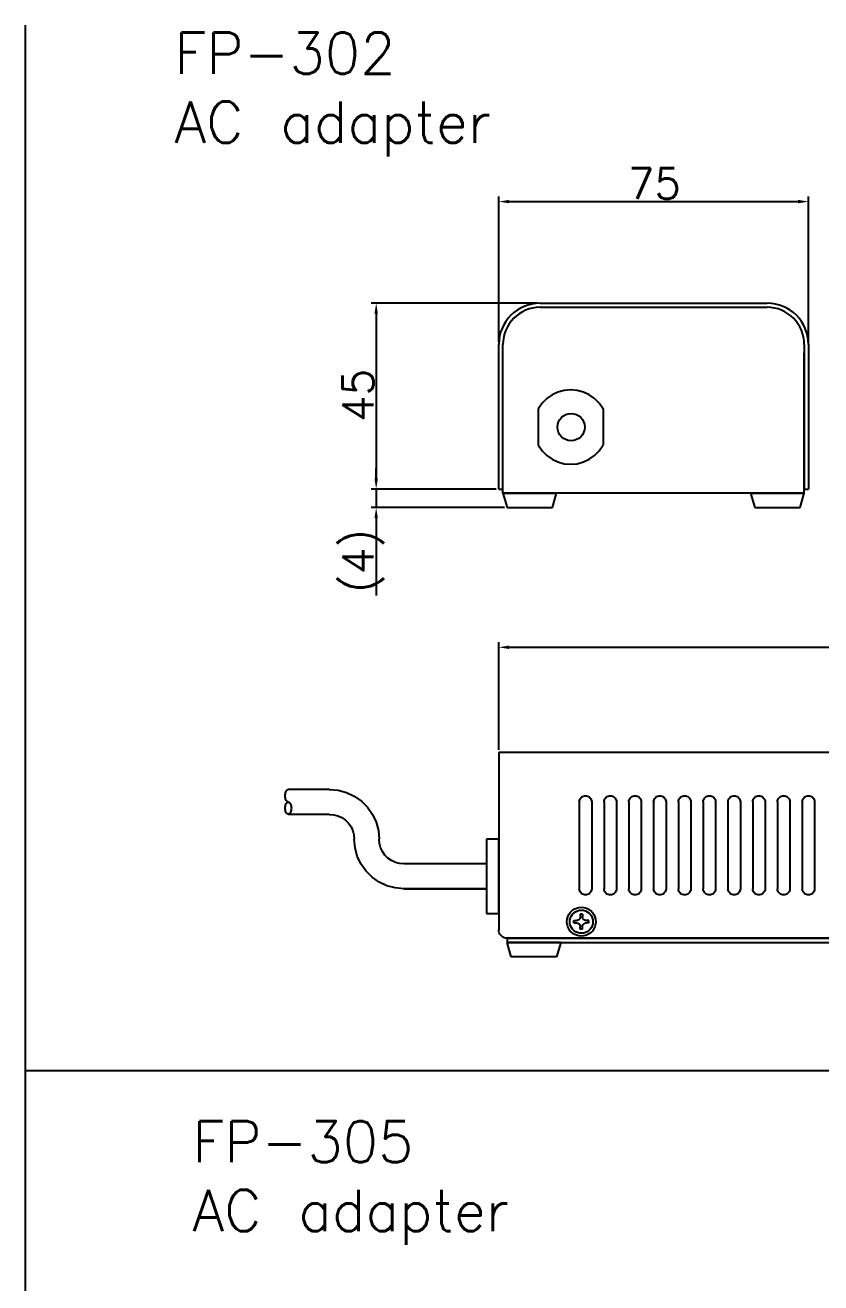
# Model space of a CAD drawing. Extents: x 1586 to 3022, y 243 to 955.
# Drawn here: x 2458.7 to 2651.4, y 650.5 to 955.1 of the extents above; entities that cross this region are included whole.
import ezdxf

# ---------------------------------------------------------------- set-up
doc = ezdxf.new("R2010")
doc.units = 0
doc.layers.get('0').update_dxf_attribs({"linetype": 'CONTINUOUS'})
doc.layers.get('DEFPOINTS').update_dxf_attribs({"linetype": 'CONTINUOUS'})
doc.layers.add('FP-302', color=7, linetype='CONTINUOUS')
doc.layers.add('FP-305', color=7, linetype='CONTINUOUS')
doc.styles.get("Standard").update_dxf_attribs({"font": 'txt', "bigfont": 'extfont2.shx'})
doc.dimstyles.get("Standard").update_dxf_attribs({"dimtxt": 2.5, "dimasz": 2.5, "dimexe": 1.25, "dimexo": 0.625, "dimtad": 1, "dimcen": 2.5, "dimazin": 3, "dimtfac": 1, "dimtmove": 0, "dimatfit": 3})

# ---------------------------------------------------------------- blocks, each defined once
blk = doc.blocks.new('A$C495E11C0')
at = {"layer": 'FP-302'}
for p, q in [((291.75, 49.5), (51.75, 49.5)), ((51.75, 49.5), (51.75, 6.5)), ((0.05, 39.51), (0.1, 39.75)), ((0.1, 39.75), (0.18, 39.96)), ((0.18, 39.96), (0.27, 40.15)), ((0.27, 40.15), (0.37, 40.3)), ((0.37, 40.3), (0.49, 40.41)), ((0.49, 40.41), (0.62, 40.48)), ((0.62, 40.48), (0.75, 40.5)), ((10.75, 40.5), (0.75, 40.5)), ((10.75, 40.5), (12.83, 40.32)), ((12.83, 40.32), (14.85, 39.78)), ((14.85, 39.78), (16.75, 38.89)), ((0, 39), (0.01, 39.26)), ((0.01, 38.74), (0, 39)), ((0.01, 39.26), (0.05, 39.51)), ((0.05, 38.49), (0.01, 38.74)), ((0.1, 38.25), (0.05, 38.49)), ((0.05, 36.51), (0.1, 36.75)), ((0.18, 38.04), (0.1, 38.25)), ((0.1, 36.75), (0.18, 36.96)), ((0.27, 37.85), (0.18, 38.04)), ((0.18, 36.96), (0.27, 37.15)), ((0.37, 37.7), (0.27, 37.85)), ((0.27, 37.15), (0.37, 37.3)), ((0.49, 37.59), (0.37, 37.7)), ((0.37, 37.3), (0.49, 37.41)), ((0.62, 37.52), (0.49, 37.59)), ((0.49, 37.41), (0.62, 37.48)), ((0.75, 37.5), (0.62, 37.52)), ((0.62, 37.48), (0.75, 37.5)), ((0.75, 37.5), (0.88, 37.48)), ((0.88, 37.48), (1.01, 37.41)), ((1.01, 37.41), (1.12, 37.3)), ((1.12, 37.3), (1.23, 37.15)), ((1.23, 37.15), (1.32, 36.96)), ((1.32, 36.96), (1.4, 36.75)), ((1.4, 36.75), (1.45, 36.51)), ((16.75, 38.89), (18.46, 37.69)), ((18.46, 37.69), (19.94, 36.21)), ((71.25, 37.5), (71.27, 37.76)), ((71.25, 37.5), (71.25, 16.5)), ((71.27, 37.76), (71.34, 38.01)), ((71.34, 38.01), (71.45, 38.25)), ((71.45, 38.25), (71.6, 38.46)), ((71.6, 38.46), (71.79, 38.65)), ((71.79, 38.65), (72, 38.8)), ((72, 38.8), (72.24, 38.91)), ((72.24, 38.91), (72.49, 38.98)), ((72.49, 38.98), (72.75, 39)), ((72.75, 39), (73.01, 38.98)), ((73.01, 38.98), (73.26, 38.91)), ((73.26, 38.91), (73.5, 38.8)), ((73.5, 38.8), (73.71, 38.65)), ((73.71, 38.65), (73.9, 38.46)), ((73.9, 38.46), (74.05, 38.25)), ((74.05, 38.25), (74.16, 38.01)), ((74.16, 38.01), (74.23, 37.76)), ((74.23, 37.76), (74.25, 37.5)), ((74.25, 37.5), (74.25, 16.5)), ((77.25, 37.5), (77.27, 37.76)), ((77.25, 37.5), (77.25, 16.5)), ((77.27, 37.76), (77.34, 38.01)), ((77.34, 38.01), (77.45, 38.25)), ((77.45, 38.25), (77.6, 38.46)), ((77.6, 38.46), (77.79, 38.65)), ((77.79, 38.65), (78, 38.8)), ((78, 38.8), (78.24, 38.91)), ((78.24, 38.91), (78.49, 38.98)), ((78.49, 38.98), (78.75, 39)), ((78.75, 39), (79.01, 38.98)), ((79.01, 38.98), (79.26, 38.91)), ((79.26, 38.91), (79.5, 38.8)), ((79.5, 38.8), (79.71, 38.65)), ((79.71, 38.65), (79.9, 38.46)), ((79.9, 38.46), (80.05, 38.25)), ((80.05, 38.25), (80.16, 38.01)), ((80.16, 38.01), (80.23, 37.76)), ((80.23, 37.76), (80.25, 37.5)), ((80.25, 37.5), (80.25, 16.5)), ((83.25, 37.5), (83.27, 37.76)), ((83.25, 37.5), (83.25, 16.5)), ((83.27, 37.76), (83.34, 38.01)), ((83.34, 38.01), (83.45, 38.25)), ((83.45, 38.25), (83.6, 38.46)), ((83.6, 38.46), (83.79, 38.65)), ((83.79, 38.65), (84, 38.8)), ((84, 38.8), (84.24, 38.91)), ((84.24, 38.91), (84.49, 38.98)), ((84.49, 38.98), (84.75, 39)), ((84.75, 39), (85.01, 38.98)), ((85.01, 38.98), (85.26, 38.91)), ((85.26, 38.91), (85.5, 38.8)), ((85.5, 38.8), (85.71, 38.65)), ((85.71, 38.65), (85.9, 38.46)), ((85.9, 38.46), (86.05, 38.25)), ((86.05, 38.25), (86.16, 38.01)), ((86.16, 38.01), (86.23, 37.76)), ((86.23, 37.76), (86.25, 37.5)), ((86.25, 37.5), (86.25, 16.5)), ((89.25, 37.5), (89.27, 37.76)), ((89.25, 37.5), (89.25, 16.5)), ((89.27, 37.76), (89.34, 38.01)), ((89.34, 38.01), (89.45, 38.25)), ((89.45, 38.25), (89.6, 38.46)), ((89.6, 38.46), (89.79, 38.65)), ((89.79, 38.65), (90, 38.8)), ((90, 38.8), (90.24, 38.91)), ((90.24, 38.91), (90.49, 38.98)), ((90.49, 38.98), (90.75, 39)), ((90.75, 39), (91.01, 38.98)), ((91.01, 38.98), (91.26, 38.91)), ((91.26, 38.91), (91.5, 38.8)), ((91.5, 38.8), (91.71, 38.65)), ((91.71, 38.65), (91.9, 38.46)), ((91.9, 38.46), (92.05, 38.25)), ((92.05, 38.25), (92.16, 38.01)), ((92.16, 38.01), (92.23, 37.76)), ((92.23, 37.76), (92.25, 37.5)), ((92.25, 37.5), (92.25, 16.5)), ((95.25, 37.5), (95.27, 37.76)), ((95.25, 37.5), (95.25, 16.5)), ((95.27, 37.76), (95.34, 38.01)), ((95.34, 38.01), (95.45, 38.25)), ((95.45, 38.25), (95.6, 38.46)), ((95.6, 38.46), (95.79, 38.65)), ((95.79, 38.65), (96, 38.8)), ((96, 38.8), (96.24, 38.91)), ((96.24, 38.91), (96.49, 38.98)), ((96.49, 38.98), (96.75, 39)), ((96.75, 39), (97.01, 38.98)), ((97.01, 38.98), (97.26, 38.91)), ((97.26, 38.91), (97.5, 38.8)), ((97.5, 38.8), (97.71, 38.65)), ((97.71, 38.65), (97.9, 38.46)), ((97.9, 38.46), (98.05, 38.25)), ((98.05, 38.25), (98.16, 38.01)), ((98.16, 38.01), (98.23, 37.76)), ((98.23, 37.76), (98.25, 37.5)), ((98.25, 37.5), (98.25, 16.5)), ((101.25, 37.5), (101.27, 37.76)), ((101.25, 37.5), (101.25, 16.5)), ((101.27, 37.76), (101.34, 38.01)), ((101.34, 38.01), (101.45, 38.25)), ((101.45, 38.25), (101.6, 38.46)), ((101.6, 38.46), (101.79, 38.65)), ((101.79, 38.65), (102, 38.8)), ((102, 38.8), (102.24, 38.91)), ((102.24, 38.91), (102.49, 38.98)), ((102.49, 38.98), (102.75, 39)), ((102.75, 39), (103.01, 38.98)), ((103.01, 38.98), (103.26, 38.91)), ((103.26, 38.91), (103.5, 38.8)), ((103.5, 38.8), (103.71, 38.65)), ((103.71, 38.65), (103.9, 38.46)), ((103.9, 38.46), (104.05, 38.25)), ((104.05, 38.25), (104.16, 38.01)), ((104.16, 38.01), (104.23, 37.76)), ((104.23, 37.76), (104.25, 37.5)), ((104.25, 37.5), (104.25, 16.5)), ((107.25, 37.5), (107.27, 37.76)), ((107.25, 37.5), (107.25, 16.5)), ((107.27, 37.76), (107.34, 38.01)), ((107.34, 38.01), (107.45, 38.25)), ((107.45, 38.25), (107.6, 38.46)), ((107.6, 38.46), (107.79, 38.65)), ((107.79, 38.65), (108, 38.8)), ((108, 38.8), (108.24, 38.91)), ((108.24, 38.91), (108.49, 38.98)), ((108.49, 38.98), (108.75, 39)), ((108.75, 39), (109.01, 38.98)), ((109.01, 38.98), (109.26, 38.91)), ((109.26, 38.91), (109.5, 38.8)), ((109.5, 38.8), (109.71, 38.65)), ((109.71, 38.65), (109.9, 38.46)), ((109.9, 38.46), (110.05, 38.25)), ((110.05, 38.25), (110.16, 38.01)), ((110.16, 38.01), (110.23, 37.76)), ((110.23, 37.76), (110.25, 37.5)), ((110.25, 37.5), (110.25, 16.5)), ((113.25, 37.5), (113.27, 37.76)), ((113.25, 37.5), (113.25, 16.5)), ((113.27, 37.76), (113.34, 38.01)), ((113.34, 38.01), (113.45, 38.25)), ((113.45, 38.25), (113.6, 38.46)), ((113.6, 38.46), (113.79, 38.65)), ((113.79, 38.65), (114, 38.8)), ((114, 38.8), (114.24, 38.91)), ((114.24, 38.91), (114.49, 38.98)), ((114.49, 38.98), (114.75, 39)), ((114.75, 39), (115.01, 38.98)), ((115.01, 38.98), (115.26, 38.91)), ((115.26, 38.91), (115.5, 38.8)), ((115.5, 38.8), (115.71, 38.65)), ((115.71, 38.65), (115.9, 38.46)), ((115.9, 38.46), (116.05, 38.25)), ((116.05, 38.25), (116.16, 38.01)), ((116.16, 38.01), (116.23, 37.76)), ((116.23, 37.76), (116.25, 37.5)), ((116.25, 37.5), (116.25, 16.5)), ((119.25, 37.5), (119.27, 37.76)), ((119.25, 37.5), (119.25, 16.5)), ((119.27, 37.76), (119.34, 38.01)), ((119.34, 38.01), (119.45, 38.25)), ((119.45, 38.25), (119.6, 38.46)), ((119.6, 38.46), (119.79, 38.65)), ((119.79, 38.65), (120, 38.8)), ((120, 38.8), (120.24, 38.91)), ((120.24, 38.91), (120.49, 38.98)), ((120.49, 38.98), (120.75, 39)), ((120.75, 39), (121.01, 38.98)), ((121.01, 38.98), (121.26, 38.91)), ((121.26, 38.91), (121.5, 38.8)), ((121.5, 38.8), (121.71, 38.65)), ((121.71, 38.65), (121.9, 38.46)), ((121.9, 38.46), (122.05, 38.25)), ((122.05, 38.25), (122.16, 38.01)), ((122.16, 38.01), (122.23, 37.76)), ((122.23, 37.76), (122.25, 37.5)), ((122.25, 37.5), (122.25, 16.5)), ((125.25, 37.5), (125.27, 37.76)), ((125.25, 37.5), (125.25, 16.5)), ((125.27, 37.76), (125.34, 38.01)), ((125.34, 38.01), (125.45, 38.25)), ((125.45, 38.25), (125.6, 38.46)), ((125.6, 38.46), (125.79, 38.65)), ((125.79, 38.65), (126, 38.8)), ((126, 38.8), (126.24, 38.91)), ((126.24, 38.91), (126.49, 38.98)), ((126.49, 38.98), (126.75, 39)), ((126.75, 39), (127.01, 38.98)), ((127.01, 38.98), (127.26, 38.91)), ((127.26, 38.91), (127.5, 38.8)), ((127.5, 38.8), (127.71, 38.65)), ((127.71, 38.65), (127.9, 38.46)), ((127.9, 38.46), (128.05, 38.25)), ((128.05, 38.25), (128.16, 38.01)), ((128.16, 38.01), (128.23, 37.76)), ((128.23, 37.76), (128.25, 37.5)), ((128.25, 37.5), (128.25, 16.5)), ((0, 36), (0.01, 36.26)), ((0.01, 35.74), (0, 36)), ((0.01, 36.26), (0.05, 36.51)), ((0.05, 35.49), (0.01, 35.74)), ((0.1, 35.25), (0.05, 35.49)), ((0.18, 35.04), (0.1, 35.25)), ((0.27, 34.85), (0.18, 35.04)), ((0.37, 34.7), (0.27, 34.85)), ((0.49, 34.59), (0.37, 34.7)), ((0.62, 34.52), (0.49, 34.59)), ((0.75, 34.5), (0.62, 34.52)), ((0.88, 34.52), (0.75, 34.5)), ((10.75, 34.5), (0.75, 34.5)), ((1.01, 34.59), (0.88, 34.52)), ((1.12, 34.7), (1.01, 34.59)), ((1.23, 34.85), (1.12, 34.7)), ((1.32, 35.04), (1.23, 34.85)), ((1.4, 35.25), (1.32, 35.04)), ((1.45, 35.49), (1.4, 35.25)), ((1.45, 36.51), (1.49, 36.26)), ((1.49, 35.74), (1.45, 35.49)), ((1.49, 36.26), (1.5, 36)), ((1.5, 36), (1.49, 35.74)), ((10.75, 34.5), (11.79, 34.41)), ((11.79, 34.41), (12.8, 34.14)), ((12.8, 34.14), (13.75, 33.7)), ((13.75, 33.7), (14.61, 33.1)), ((19.94, 36.21), (21.14, 34.5)), ((21.14, 34.5), (22.03, 32.6)), ((14.61, 33.1), (15.35, 32.36)), ((15.35, 32.36), (15.95, 31.5)), ((15.95, 31.5), (16.39, 30.55)), ((16.39, 30.55), (16.66, 29.54)), ((22.03, 32.6), (22.57, 30.58)), ((22.57, 30.58), (22.75, 28.5)), ((16.66, 29.54), (16.75, 28.5)), ((16.93, 26.42), (16.75, 28.5)), ((22.84, 27.46), (22.75, 28.5)), ((23.11, 26.45), (22.84, 27.46)), ((51.75, 28.5), (48.75, 28.5)), ((48.75, 28.5), (48.75, 10.5)), ((51.75, 10.5), (51.75, 28.5)), ((17.47, 24.4), (16.93, 26.42)), ((18.36, 22.5), (17.47, 24.4)), ((23.55, 25.5), (23.11, 26.45)), ((24.15, 24.64), (23.55, 25.5)), ((24.89, 23.9), (24.15, 24.64)), ((19.56, 20.79), (18.36, 22.5)), ((25.75, 23.3), (24.89, 23.9)), ((26.7, 22.86), (25.75, 23.3)), ((27.71, 22.59), (26.7, 22.86)), ((28.75, 22.5), (27.71, 22.59)), ((48.75, 22.5), (28.75, 22.5)), ((48.75, 22.5), (28.75, 22.5)), ((21.04, 19.31), (19.56, 20.79)), ((22.75, 18.11), (21.04, 19.31)), ((24.65, 17.22), (22.75, 18.11)), ((26.67, 16.68), (24.65, 17.22)), ((28.75, 16.5), (26.67, 16.68)), ((48.75, 16.5), (28.75, 16.5)), ((28.75, 16.5), (48.75, 16.5)), ((71.27, 16.24), (71.25, 16.5)), ((71.34, 15.99), (71.27, 16.24)), ((71.45, 15.75), (71.34, 15.99)), ((71.6, 15.54), (71.45, 15.75)), ((71.79, 15.35), (71.6, 15.54)), ((72, 15.2), (71.79, 15.35)), ((73.71, 15.35), (73.5, 15.2)), ((73.9, 15.54), (73.71, 15.35)), ((74.05, 15.75), (73.9, 15.54)), ((74.16, 15.99), (74.05, 15.75)), ((74.23, 16.24), (74.16, 15.99)), ((74.25, 16.5), (74.23, 16.24)), ((77.27, 16.24), (77.25, 16.5)), ((77.34, 15.99), (77.27, 16.24)), ((77.45, 15.75), (77.34, 15.99)), ((77.6, 15.54), (77.45, 15.75)), ((77.79, 15.35), (77.6, 15.54)), ((78, 15.2), (77.79, 15.35)), ((79.71, 15.35), (79.5, 15.2)), ((79.9, 15.54), (79.71, 15.35)), ((80.05, 15.75), (79.9, 15.54)), ((80.16, 15.99), (80.05, 15.75)), ((80.23, 16.24), (80.16, 15.99)), ((80.25, 16.5), (80.23, 16.24)), ((83.27, 16.24), (83.25, 16.5)), ((83.34, 15.99), (83.27, 16.24)), ((83.45, 15.75), (83.34, 15.99)), ((83.6, 15.54), (83.45, 15.75)), ((83.79, 15.35), (83.6, 15.54)), ((84, 15.2), (83.79, 15.35)), ((85.71, 15.35), (85.5, 15.2)), ((85.9, 15.54), (85.71, 15.35)), ((86.05, 15.75), (85.9, 15.54)), ((86.16, 15.99), (86.05, 15.75)), ((86.23, 16.24), (86.16, 15.99)), ((86.25, 16.5), (86.23, 16.24)), ((89.27, 16.24), (89.25, 16.5)), ((89.34, 15.99), (89.27, 16.24)), ((89.45, 15.75), (89.34, 15.99)), ((89.6, 15.54), (89.45, 15.75)), ((89.79, 15.35), (89.6, 15.54)), ((90, 15.2), (89.79, 15.35)), ((91.71, 15.35), (91.5, 15.2)), ((91.9, 15.54), (91.71, 15.35)), ((92.05, 15.75), (91.9, 15.54)), ((92.16, 15.99), (92.05, 15.75)), ((92.23, 16.24), (92.16, 15.99)), ((92.25, 16.5), (92.23, 16.24)), ((95.27, 16.24), (95.25, 16.5)), ((95.34, 15.99), (95.27, 16.24)), ((95.45, 15.75), (95.34, 15.99)), ((95.6, 15.54), (95.45, 15.75)), ((95.79, 15.35), (95.6, 15.54)), ((96, 15.2), (95.79, 15.35)), ((97.71, 15.35), (97.5, 15.2)), ((97.9, 15.54), (97.71, 15.35)), ((98.05, 15.75), (97.9, 15.54)), ((98.16, 15.99), (98.05, 15.75)), ((98.23, 16.24), (98.16, 15.99)), ((98.25, 16.5), (98.23, 16.24)), ((101.27, 16.24), (101.25, 16.5)), ((101.34, 15.99), (101.27, 16.24)), ((101.45, 15.75), (101.34, 15.99)), ((101.6, 15.54), (101.45, 15.75)), ((101.79, 15.35), (101.6, 15.54)), ((102, 15.2), (101.79, 15.35)), ((103.71, 15.35), (103.5, 15.2)), ((103.9, 15.54), (103.71, 15.35)), ((104.05, 15.75), (103.9, 15.54)), ((104.16, 15.99), (104.05, 15.75)), ((104.23, 16.24), (104.16, 15.99)), ((104.25, 16.5), (104.23, 16.24)), ((107.27, 16.24), (107.25, 16.5)), ((107.34, 15.99), (107.27, 16.24)), ((107.45, 15.75), (107.34, 15.99)), ((107.6, 15.54), (107.45, 15.75)), ((107.79, 15.35), (107.6, 15.54)), ((108, 15.2), (107.79, 15.35)), ((109.71, 15.35), (109.5, 15.2)), ((109.9, 15.54), (109.71, 15.35)), ((110.05, 15.75), (109.9, 15.54)), ((110.16, 15.99), (110.05, 15.75)), ((110.23, 16.24), (110.16, 15.99)), ((110.25, 16.5), (110.23, 16.24)), ((113.27, 16.24), (113.25, 16.5)), ((113.34, 15.99), (113.27, 16.24)), ((113.45, 15.75), (113.34, 15.99)), ((113.6, 15.54), (113.45, 15.75)), ((113.79, 15.35), (113.6, 15.54)), ((114, 15.2), (113.79, 15.35)), ((115.71, 15.35), (115.5, 15.2)), ((115.9, 15.54), (115.71, 15.35)), ((116.05, 15.75), (115.9, 15.54)), ((116.16, 15.99), (116.05, 15.75)), ((116.23, 16.24), (116.16, 15.99)), ((116.25, 16.5), (116.23, 16.24)), ((119.27, 16.24), (119.25, 16.5)), ((119.34, 15.99), (119.27, 16.24)), ((119.45, 15.75), (119.34, 15.99)), ((119.6, 15.54), (119.45, 15.75)), ((119.79, 15.35), (119.6, 15.54)), ((120, 15.2), (119.79, 15.35)), ((121.71, 15.35), (121.5, 15.2)), ((121.9, 15.54), (121.71, 15.35)), ((122.05, 15.75), (121.9, 15.54)), ((122.16, 15.99), (122.05, 15.75)), ((122.23, 16.24), (122.16, 15.99)), ((122.25, 16.5), (122.23, 16.24)), ((125.27, 16.24), (125.25, 16.5)), ((125.34, 15.99), (125.27, 16.24)), ((125.45, 15.75), (125.34, 15.99)), ((125.6, 15.54), (125.45, 15.75)), ((125.79, 15.35), (125.6, 15.54)), ((126, 15.2), (125.79, 15.35)), ((127.71, 15.35), (127.5, 15.2)), ((127.9, 15.54), (127.71, 15.35)), ((128.05, 15.75), (127.9, 15.54)), ((128.16, 15.99), (128.05, 15.75)), ((128.23, 16.24), (128.16, 15.99)), ((128.25, 16.5), (128.23, 16.24)), ((72.24, 15.09), (72, 15.2)), ((72.49, 15.02), (72.24, 15.09)), ((72.75, 15), (72.49, 15.02)), ((73.01, 15.02), (72.75, 15)), ((73.26, 15.09), (73.01, 15.02)), ((73.5, 15.2), (73.26, 15.09)), ((78.24, 15.09), (78, 15.2)), ((78.49, 15.02), (78.24, 15.09)), ((78.75, 15), (78.49, 15.02)), ((79.01, 15.02), (78.75, 15)), ((79.26, 15.09), (79.01, 15.02)), ((79.5, 15.2), (79.26, 15.09)), ((84.24, 15.09), (84, 15.2)), ((84.49, 15.02), (84.24, 15.09)), ((84.75, 15), (84.49, 15.02)), ((85.01, 15.02), (84.75, 15)), ((85.26, 15.09), (85.01, 15.02)), ((85.5, 15.2), (85.26, 15.09)), ((90.24, 15.09), (90, 15.2)), ((90.49, 15.02), (90.24, 15.09)), ((90.75, 15), (90.49, 15.02)), ((91.01, 15.02), (90.75, 15)), ((91.26, 15.09), (91.01, 15.02)), ((91.5, 15.2), (91.26, 15.09)), ((96.24, 15.09), (96, 15.2)), ((96.49, 15.02), (96.24, 15.09)), ((96.75, 15), (96.49, 15.02)), ((97.01, 15.02), (96.75, 15)), ((97.26, 15.09), (97.01, 15.02)), ((97.5, 15.2), (97.26, 15.09)), ((102.24, 15.09), (102, 15.2)), ((102.49, 15.02), (102.24, 15.09)), ((102.75, 15), (102.49, 15.02)), ((103.01, 15.02), (102.75, 15)), ((103.26, 15.09), (103.01, 15.02)), ((103.5, 15.2), (103.26, 15.09)), ((108.24, 15.09), (108, 15.2)), ((108.49, 15.02), (108.24, 15.09)), ((108.75, 15), (108.49, 15.02)), ((109.01, 15.02), (108.75, 15)), ((109.26, 15.09), (109.01, 15.02)), ((109.5, 15.2), (109.26, 15.09)), ((114.24, 15.09), (114, 15.2)), ((114.49, 15.02), (114.24, 15.09)), ((114.75, 15), (114.49, 15.02)), ((115.01, 15.02), (114.75, 15)), ((115.26, 15.09), (115.01, 15.02)), ((115.5, 15.2), (115.26, 15.09)), ((120.24, 15.09), (120, 15.2)), ((120.49, 15.02), (120.24, 15.09)), ((120.75, 15), (120.49, 15.02)), ((121.01, 15.02), (120.75, 15)), ((121.26, 15.09), (121.01, 15.02)), ((121.5, 15.2), (121.26, 15.09)), ((126.24, 15.09), (126, 15.2)), ((126.49, 15.02), (126.24, 15.09)), ((126.75, 15), (126.49, 15.02)), ((127.01, 15.02), (126.75, 15)), ((127.26, 15.09), (127.01, 15.02)), ((127.5, 15.2), (127.26, 15.09)), ((48.75, 10.5), (51.75, 10.5)), ((68.3, 9.11), (68.46, 9.7)), ((68.46, 9.7), (68.72, 10.25)), ((68.72, 10.25), (69.07, 10.75)), ((68.99, 8.99), (69.12, 9.46)), ((69.07, 10.75), (69.5, 11.18)), ((69.12, 9.46), (69.33, 9.9)), ((69.33, 9.9), (69.61, 10.3)), ((69.5, 11.18), (70, 11.53)), ((69.61, 10.3), (69.95, 10.64)), ((69.95, 10.64), (70.35, 10.92)), ((70, 11.53), (70.55, 11.79)), ((70.35, 10.92), (70.79, 11.13)), ((70.55, 11.79), (71.14, 11.95)), ((70.79, 11.13), (71.26, 11.26)), ((71.14, 11.95), (71.75, 12)), ((71.26, 11.26), (71.75, 11.3)), ((71.34, 9.2), (71.26, 9.09)), ((71.4, 9.33), (71.34, 9.2)), ((71.44, 9.46), (71.4, 9.33)), ((71.44, 9.71), (71.45, 9.6)), ((71.45, 9.6), (71.44, 9.46)), ((72.05, 10.3), (71.45, 10.3)), ((71.45, 10.3), (71.45, 9.7)), ((71.75, 12), (72.36, 11.95)), ((71.75, 11.3), (72.24, 11.26)), ((72.05, 10.3), (72.05, 9.7)), ((72.05, 9.6), (72.06, 9.71)), ((72.06, 9.46), (72.05, 9.6)), ((72.1, 9.33), (72.06, 9.46)), ((72.16, 9.2), (72.1, 9.33)), ((72.24, 9.09), (72.16, 9.2)), ((72.24, 11.26), (72.71, 11.13)), ((72.36, 11.95), (72.95, 11.79)), ((72.71, 11.13), (73.15, 10.92)), ((72.95, 11.79), (73.5, 11.53)), ((73.15, 10.92), (73.55, 10.64)), ((73.5, 11.53), (74, 11.18)), ((73.55, 10.64), (73.89, 10.3)), ((73.89, 10.3), (74.17, 9.9)), ((74, 11.18), (74.43, 10.75)), ((74.17, 9.9), (74.38, 9.46)), ((74.38, 9.46), (74.51, 8.99)), ((74.43, 10.75), (74.78, 10.25)), ((74.78, 10.25), (75.04, 9.7)), ((75.04, 9.7), (75.2, 9.11)), ((51.78, 6.15), (51.75, 6.5)), ((51.87, 5.82), (51.78, 6.15)), ((68.25, 8.5), (68.3, 9.11)), ((68.3, 7.89), (68.25, 8.5)), ((68.46, 7.3), (68.3, 7.89)), ((68.72, 6.75), (68.46, 7.3)), ((69.07, 6.25), (68.72, 6.75)), ((68.95, 8.5), (68.99, 8.99)), ((68.99, 8.01), (68.95, 8.5)), ((69.12, 7.54), (68.99, 8.01)), ((69.5, 5.82), (69.07, 6.25)), ((69.33, 7.1), (69.12, 7.54)), ((69.61, 6.7), (69.33, 7.1)), ((69.95, 6.36), (69.61, 6.7)), ((69.95, 8.2), (69.95, 8.8)), ((69.95, 8.8), (70.55, 8.8)), ((69.95, 8.2), (70.55, 8.2)), ((69.95, 8.2), (70.55, 8.2)), ((70.35, 6.08), (69.95, 6.36)), ((70.65, 8.8), (70.54, 8.81)), ((70.54, 8.19), (70.65, 8.2)), ((70.79, 8.81), (70.65, 8.8)), ((70.65, 8.2), (70.79, 8.19)), ((70.92, 8.85), (70.79, 8.81)), ((70.79, 8.19), (70.92, 8.15)), ((71.05, 8.91), (70.92, 8.85)), ((70.92, 8.15), (71.05, 8.09)), ((71.16, 8.99), (71.05, 8.91)), ((71.05, 8.09), (71.16, 8.01)), ((71.26, 9.09), (71.16, 8.99)), ((71.16, 8.01), (71.26, 7.91)), ((71.26, 7.91), (71.34, 7.8)), ((71.34, 7.8), (71.4, 7.67)), ((71.4, 7.67), (71.44, 7.54)), ((71.44, 7.54), (71.45, 7.4)), ((71.45, 7.4), (71.44, 7.29)), ((71.45, 6.7), (71.45, 7.3)), ((72.05, 6.7), (71.45, 6.7)), ((72.05, 7.4), (72.06, 7.54)), ((72.06, 7.29), (72.05, 7.4)), ((72.05, 6.7), (72.05, 7.3)), ((72.06, 7.54), (72.1, 7.67)), ((72.1, 7.67), (72.16, 7.8)), ((72.16, 7.8), (72.24, 7.91)), ((72.34, 8.99), (72.24, 9.09)), ((72.24, 7.91), (72.34, 8.01)), ((72.45, 8.91), (72.34, 8.99)), ((72.34, 8.01), (72.45, 8.09)), ((72.58, 8.85), (72.45, 8.91)), ((72.45, 8.09), (72.58, 8.15)), ((72.71, 8.81), (72.58, 8.85)), ((72.58, 8.15), (72.71, 8.19)), ((72.85, 8.8), (72.71, 8.81)), ((72.71, 8.19), (72.85, 8.2)), ((72.96, 8.81), (72.85, 8.8)), ((72.85, 8.2), (72.96, 8.19)), ((73.55, 8.8), (72.95, 8.8)), ((73.55, 8.2), (72.95, 8.2)), ((73.55, 6.36), (73.15, 6.08)), ((73.55, 8.2), (73.55, 8.8)), ((73.89, 6.7), (73.55, 6.36)), ((74.17, 7.1), (73.89, 6.7)), ((74.43, 6.25), (74, 5.82)), ((74.38, 7.54), (74.17, 7.1)), ((74.51, 8.01), (74.38, 7.54)), ((74.78, 6.75), (74.43, 6.25)), ((74.51, 8.99), (74.55, 8.5)), ((74.55, 8.5), (74.51, 8.01)), ((75.04, 7.3), (74.78, 6.75)), ((75.2, 7.89), (75.04, 7.3)), ((75.2, 9.11), (75.25, 8.5)), ((75.25, 8.5), (75.2, 7.89)), ((52.02, 5.5), (51.87, 5.82)), ((52.22, 5.21), (52.02, 5.5)), ((52.46, 4.97), (52.22, 5.21)), ((52.75, 4.77), (52.46, 4.97)), ((53.07, 4.62), (52.75, 4.77)), ((53.4, 4.53), (53.07, 4.62)), ((53.75, 4.5), (53.4, 4.53)), ((53.75, 4.5), (289.75, 4.5)), ((289.75, 4.5), (53.75, 4.5)), ((53.75, 4.5), (53.75, 3.5)), ((53.75, 3.5), (289.75, 3.5)), ((66.75, 3.5), (53.75, 3.5)), ((54.75, 0), (53.75, 3.5)), ((66.75, 3.5), (65.75, 0)), ((70, 5.47), (69.5, 5.82)), ((70.55, 5.21), (70, 5.47)), ((70.79, 5.87), (70.35, 6.08)), ((71.14, 5.05), (70.55, 5.21)), ((71.26, 5.74), (70.79, 5.87)), ((71.75, 5), (71.14, 5.05)), ((71.75, 5.7), (71.26, 5.74)), ((72.24, 5.74), (71.75, 5.7)), ((72.36, 5.05), (71.75, 5)), ((72.71, 5.87), (72.24, 5.74)), ((72.95, 5.21), (72.36, 5.05)), ((73.15, 6.08), (72.71, 5.87)), ((73.5, 5.47), (72.95, 5.21)), ((74, 5.82), (73.5, 5.47)), ((65.75, 0), (54.75, 0))]:
    blk.add_line(p, q, dxfattribs=at)
blk = doc.blocks.new('*U47')
at = {"color": 0}
blk.add_text('240', height=7.5, dxfattribs=at).set_placement((2684.02, 805.05))
blk = doc.blocks.new('*D17')
at = {"color": 0}
for p, q in [((2573.39, 779.58), (2573.39, 805.67)), ((2575.89, 804.42), (2810.89, 804.42)), ((2813.39, 779.58), (2813.39, 805.67))]:
    blk.add_line(p, q, dxfattribs=at)
for points in [[(2575.89, 804.84), (2575.89, 804), (2573.39, 804.42)], [(2810.89, 804.84), (2810.89, 804), (2813.39, 804.42)]]:
    blk.add_solid(points, dxfattribs=at)
at = {"layer": 'DEFPOINTS', "color": 0}
for p in [(2813.39, 804.42), (2573.39, 778.96), (2813.39, 778.96)]:
    blk.add_point(p, dxfattribs=at)
at = {"layer": 'FP-305'}
blk.add_blockref('*U47', (0, 0), dxfattribs=at)
blk = doc.blocks.new('*U44')
at = {"color": 0}
blk.add_text('45', height=7.5, rotation=90, dxfattribs=at).set_placement((2543.06, 859))
blk = doc.blocks.new('*D19')
at = {"color": 0}
for p, q in [((2582.77, 887.75), (2542.44, 887.75)), ((2543.69, 885.25), (2543.69, 845.25)), ((2572.77, 842.75), (2542.44, 842.75))]:
    blk.add_line(p, q, dxfattribs=at)
for points in [[(2543.27, 885.25), (2544.1, 885.25), (2543.69, 887.75)], [(2543.27, 845.25), (2544.1, 845.25), (2543.69, 842.75)]]:
    blk.add_solid(points, dxfattribs=at)
at = {"layer": 'DEFPOINTS', "color": 0}
for p in [(2583.39, 887.75), (2543.69, 842.75), (2573.39, 842.75)]:
    blk.add_point(p, dxfattribs=at)
at = {"layer": 'FP-305'}
blk.add_blockref('*U44', (0, 0), dxfattribs=at)
blk = doc.blocks.new('*U45')
at = {"color": 0}
blk.add_text('75', height=7.5, dxfattribs=at).set_placement((2604.64, 912.99))
blk = doc.blocks.new('*D20')
at = {"color": 0}
for p, q in [((2573.39, 878.38), (2573.39, 913.61)), ((2575.89, 912.36), (2645.89, 912.36)), ((2648.39, 878.38), (2648.39, 913.61))]:
    blk.add_line(p, q, dxfattribs=at)
for points in [[(2575.89, 912.78), (2575.89, 911.95), (2573.39, 912.36)], [(2645.89, 912.78), (2645.89, 911.95), (2648.39, 912.36)]]:
    blk.add_solid(points, dxfattribs=at)
at = {"layer": 'DEFPOINTS', "color": 0}
for p in [(2648.39, 912.36), (2573.39, 877.75), (2648.39, 877.75)]:
    blk.add_point(p, dxfattribs=at)
at = {"layer": 'FP-305'}
blk.add_blockref('*U45', (0, 0), dxfattribs=at)
blk = doc.blocks.new('*U33')
for s, p in [('FP-302', (2494.84, 943.28)), ('AC adapter', (2494.84, 926.61))]:
    blk.add_text(s, height=10).set_placement(p)
blk = doc.blocks.new('*U46')
at = {"color": 0}
blk.add_text('(4)', height=7.5, rotation=90, dxfattribs=at).set_placement((2543.06, 817.63))
blk = doc.blocks.new('*D22')
at = {"color": 0}
for p, q in [((2543.69, 845.25), (2543.69, 847.75)), ((2572.77, 842.75), (2542.44, 842.75)), ((2543.69, 842.75), (2543.69, 838.25)), ((2574.77, 838.25), (2542.44, 838.25)), ((2543.69, 835.75), (2543.69, 817))]:
    blk.add_line(p, q, dxfattribs=at)
for points in [[(2543.27, 845.25), (2544.1, 845.25), (2543.69, 842.75)], [(2543.27, 835.75), (2544.1, 835.75), (2543.69, 838.25)]]:
    blk.add_solid(points, dxfattribs=at)
at = {"layer": 'DEFPOINTS', "color": 0}
for p in [(2573.39, 842.75), (2543.69, 838.25), (2575.39, 838.25)]:
    blk.add_point(p, dxfattribs=at)
at = {"layer": 'FP-305'}
blk.add_blockref('*U46', (0, 0), dxfattribs=at)
blk = doc.blocks.new('*U49')
for s, p in [('FP-305', (2499.19, 679.69)), ('AC adapter', (2499.19, 663.03))]:
    blk.add_text(s, height=10).set_placement(p)

msp = doc.modelspace()

# ---------------------------------------------------------------- linework, layer by layer
for p, q in [((2458.667, 955.091), (2458.667, 244.046)), ((2458.667, 701.917), (3022.323, 701.917))]:
    msp.add_line(p, q)
at = {"layer": 'FP-302'}
for p, q in [((2583.381, 886.753), (2638.39, 886.753)), ((2583.39, 887.753), (2638.39, 887.753)), ((2573.39, 842.753), (2573.39, 877.753)), ((2574.39, 842.753), (2574.39, 877.753)), ((2647.39, 877.753), (2647.39, 842.753)), ((2648.39, 877.753), (2648.39, 842.753)), ((2574.39, 841.753), (2574.39, 875.753)), ((2647.39, 841.753), (2647.39, 875.753)), ((2586.3, 865.547), (2585.014, 864.647)), ((2587.721, 866.21), (2586.3, 865.547)), ((2589.237, 866.616), (2587.721, 866.21)), ((2590.8, 866.753), (2589.237, 866.616)), ((2592.362, 866.616), (2590.8, 866.753)), ((2593.878, 866.21), (2592.362, 866.616)), ((2595.3, 865.547), (2593.878, 866.21)), ((2596.585, 864.647), (2595.3, 865.547)), ((2583.005, 862.253), (2582.89, 862.047)), ((2582.925, 862.028), (2582.925, 853.478)), ((2583.905, 863.538), (2583.005, 862.253)), ((2585.014, 864.647), (2583.905, 863.538)), ((2597.694, 863.538), (2596.585, 864.647)), ((2598.594, 862.253), (2597.694, 863.538)), ((2598.709, 862.047), (2598.594, 862.253)), ((2598.675, 862.028), (2598.675, 853.478)), ((2582.89, 853.458), (2583.005, 853.253)), ((2583.005, 853.253), (2583.905, 851.968)), ((2597.694, 851.968), (2598.594, 853.253)), ((2598.594, 853.253), (2598.709, 853.458)), ((2583.905, 851.968), (2585.014, 850.858)), ((2585.014, 850.858), (2586.3, 849.959)), ((2586.3, 849.959), (2587.721, 849.296)), ((2593.878, 849.296), (2595.3, 849.959)), ((2595.3, 849.959), (2596.585, 850.858)), ((2596.585, 850.858), (2597.694, 851.968)), ((2587.721, 849.296), (2589.237, 848.89)), ((2589.237, 848.89), (2590.8, 848.753)), ((2590.8, 848.753), (2592.362, 848.89)), ((2592.362, 848.89), (2593.878, 849.296)), ((2573.39, 842.753), (2574.39, 842.753)), ((2574.39, 841.753), (2587.39, 841.753)), ((2574.39, 841.753), (2575.39, 838.253)), ((2647.39, 841.753), (2574.39, 841.753)), ((2586.39, 838.253), (2587.39, 841.753)), ((2634.39, 841.753), (2647.39, 841.753)), ((2634.39, 841.753), (2635.39, 838.253)), ((2646.39, 838.253), (2647.39, 841.753)), ((2647.39, 842.753), (2648.39, 842.753)), ((2575.39, 838.253), (2586.39, 838.253)), ((2635.39, 838.253), (2646.39, 838.253))]:
    msp.add_line(p, q, dxfattribs=at)
msp.add_circle((2590.89, 857.753), 3.3, dxfattribs=at)
for centre, radius, start, end in [((2583.39, 877.753), 10, 90, 180), ((2583.39, 877.753), 9, 90, 180), ((2638.39, 877.753), 10, 0, 90), ((2638.39, 877.753), 9, 0, 90)]:
    msp.add_arc(centre, radius, start, end, dxfattribs=at)

# ---------------------------------------------------------------- block references
msp.add_blockref('A$C495E11C0', (2521.64, 729.458), dxfattribs=at)
at = {"layer": 'FP-305'}
for name in ['*U33', '*U49']:
    msp.add_blockref(name, (0, 0), dxfattribs=at)

# ---------------------------------------------------------------- dimensions: what is measured, and where the dimension line sits
for base, p1, p2, picture, middle in [((2648.39, 912.362), (2573.39, 877.753), (2648.39, 877.753), '*D20', (2610.89, 916.737)), ((2813.39, 804.42), (2573.39, 778.958), (2813.39, 778.958), '*D17', (2693.39, 808.795))]:
    dim = msp.add_linear_dim(base=base, p1=p1, p2=p2, dimstyle='Standard', override={"dimtxt": 7.5, "dimtfill": 1})
    dim.commit()
    dim.dimension.update_dxf_attribs({"geometry": picture, "text_midpoint": middle})
dim = msp.add_linear_dim(base=(2543.686, 842.753), p1=(2583.39, 887.753), p2=(2573.39, 842.753), angle=90, dimstyle='Standard', override={"dimtxt": 7.5, "dimtfill": 1})
dim.commit()
dim.dimension.update_dxf_attribs({"geometry": '*D19', "text_midpoint": (2539.311, 865.253)})
dim = msp.add_linear_dim(base=(2543.686, 838.253), p1=(2573.39, 842.753), p2=(2575.39, 838.253), angle=90, text='(4)', dimstyle='Standard', override={"dimtxt": 7.5, "dimtfill": 1})
dim.commit()
dim.dimension.update_dxf_attribs({"geometry": '*D22', "text_midpoint": (2539.311, 825.128)})

doc.saveas('drawing.dxf')
